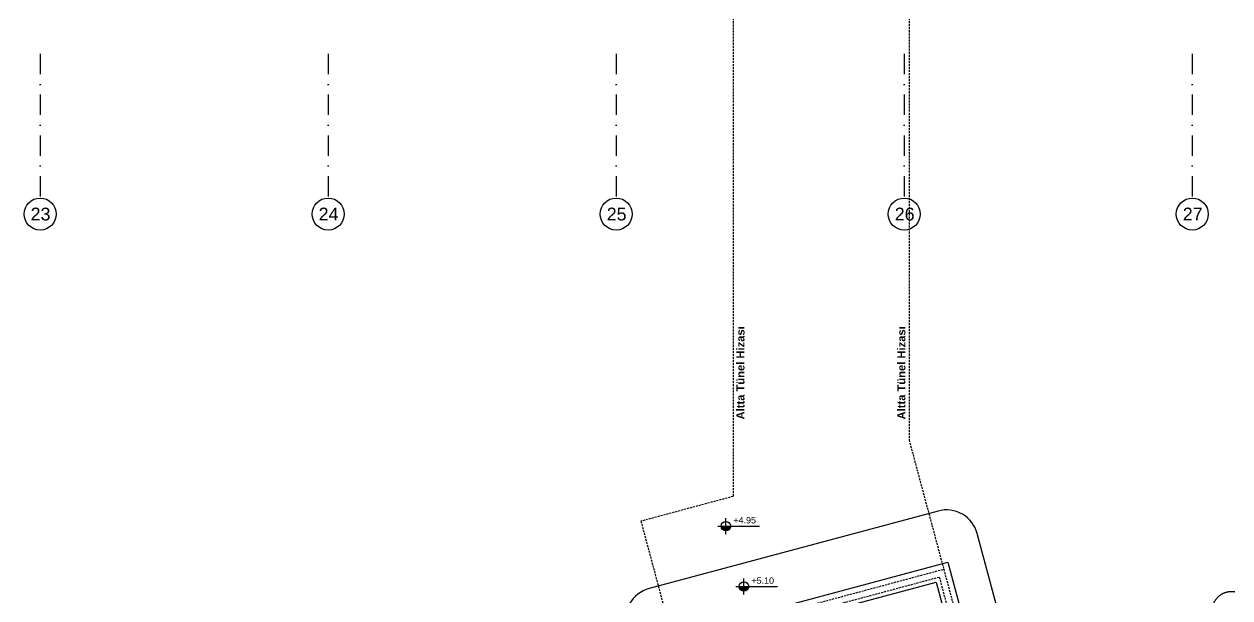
# Model space of a CAD drawing. Header units: centimetres. Extents: x 405564 to 502064, y 46284 to 60634.
# Drawn here: x 459350 to 463117, y 49784 to 51576 of the extents above; entities that cross this region are included whole.
import ezdxf
from ezdxf import colors
from ezdxf.entities.mleader import LeaderData, LeaderLine
from ezdxf.enums import TextEntityAlignment as Align
from ezdxf.math import Vec2, Vec3
from ezdxf.xclip import XClip

# ---------------------------------------------------------------- set-up
doc = ezdxf.new("R2010")
doc.units = ezdxf.units.CM
doc.header["$XCLIPFRAME"] = 0
doc.linetypes.add('DASHDOT', pattern=[25.4, 12.7, -6.35, 0, -6.35])
doc.linetypes.add('HIDDEN', pattern=[9.525, 6.35, -3.175])
doc.layers.get('0').update_dxf_attribs({"color": 8, "lineweight": 9})
doc.layers.add('0-KRCN-MİMARİ-220526', color=8, linetype='Continuous', lineweight=9)
doc.layers.add('OL_Ic', color=8, linetype='Continuous', lineweight=9)
for name, color, linetype in [('AS_DUV', 8, 'Continuous'), ('AS_GOR_YAKIN2', 8, 'Continuous'), ('AS_OLC_AKS', 8, 'Continuous'), ('AS_PYZ_BINA', 8, 'Continuous'), ('AS_PYZ_YOL_ARAC', 8, 'Continuous'), ('AS_SMB_KOT', 8, 'Continuous'), ('AS_TA_HIDDEN', 8, 'HIDDEN'), ('AS_YAZI', 8, 'Continuous')]:
    doc.layers.add(name, color=color, linetype=linetype)
doc.styles.add('_yazı-50', font='arial.ttf')
doc.styles.add('Kalin02', font='arialbd.ttf')
doc.styles.add('Normal_ITL', font='swissi.ttf')

# ---------------------------------------------------------------- blocks, each defined once
blk = doc.blocks.new('A$Cbf573e9b')
at = {"layer": 'AS_PYZ_BINA'}
blk.add_circle((561.9, 1550), 60, dxfattribs=at)
blk = doc.blocks.new('zeminkat_planı')
blk.add_blockref('A$Cbf573e9b', (0, 0))
blk = doc.blocks.new('kot01')
at = {"layer": 'AS_SMB_KOT'}
h = blk.add_hatch(color=8, dxfattribs=at)
edge = h.paths.add_edge_path()
edge.add_arc((0, 0), 0.3, 180, 360)
edge.add_line((0.3, 0), (-0.3, 0))
for p, q in [((-0.5, 0), (2.1, 0)), ((0, -0.5), (0, 0.5))]:
    blk.add_line(p, q, dxfattribs=at)
blk.add_circle((0, 0), 0.3, dxfattribs=at)
at = {"layer": 'AS_SMB_KOT', "style": '_yazı-50'}
for tag, p in [('INCE', (0.434, 0.1)), ('KABA', (0.434, -0.5))]:
    blk.add_attdef(tag, p, '', height=0.4, dxfattribs=at)
blk = doc.blocks.new('axis baloon')
blk.add_circle((0, 0), 50)
at = {"style": '_yazı-50'}
blk.add_attdef('AXE', text='', height=40, dxfattribs=at).set_placement((0, 0), align=Align.MIDDLE_CENTER)
blk = doc.blocks.new('Aks_P')
at = {"layer": 'AS_OLC_AKS', "linetype": 'DASHDOT', "ltscale": 5}
for points in [[(16320, -5300), (16320, -5750)], [(17220, -5300), (17220, -5750)], [(18120, -5300), (18120, -5750)], [(19020, -5300), (19020, -5750)], [(19920, -5300), (19920, -5750)]]:
    blk.add_lwpolyline(points, dxfattribs=at)
at = {"layer": 'AS_OLC_AKS'}
ref = blk.add_blockref('axis baloon', (16320, -5800), dxfattribs=at)
ref.add_attrib('AXE', '23', dxfattribs={"layer": '0', "height": 40, "style": '_yazı-50'}).set_placement((16321.3, -5800), align=Align.MIDDLE_CENTER)
ref = blk.add_blockref('axis baloon', (17220, -5800), dxfattribs=at)
ref.add_attrib('AXE', '24', dxfattribs={"layer": '0', "height": 40, "style": '_yazı-50'}).set_placement((17221.3, -5800), align=Align.MIDDLE_CENTER)
ref = blk.add_blockref('axis baloon', (18120, -5800), dxfattribs=at)
ref.add_attrib('AXE', '25', dxfattribs={"layer": '0', "height": 40, "style": '_yazı-50'}).set_placement((18121.3, -5800), align=Align.MIDDLE_CENTER)
ref = blk.add_blockref('axis baloon', (19020, -5800), dxfattribs=at)
ref.add_attrib('AXE', '26', dxfattribs={"layer": '0', "height": 40, "style": '_yazı-50'}).set_placement((19021.3, -5800), align=Align.MIDDLE_CENTER)
ref = blk.add_blockref('axis baloon', (19920, -5800), dxfattribs=at)
ref.add_attrib('AXE', '27', dxfattribs={"layer": '0', "height": 40, "style": '_yazı-50'}).set_placement((19921.3, -5800), align=Align.MIDDLE_CENTER)
blk = doc.blocks.new('A$Ca63a641c')
at = {"layer": 'AS_PYZ_BINA'}
ml = blk.add_multileader_mtext('Standard', dxfattribs=at)
ml.set_content('EST boyalı panel çit ve panel çit kapı (AS 51.101)', color=256, style='Normal_ITL')
ml.set_leader_properties()
ml.build(insert=Vec2(0, 0))
ml.multileader.update_dxf_attribs({"dogleg_length": 0.379, "arrow_head_size": 17, "scale": 75})
ctx = ml.context
ctx.base_point, ctx.scale, ctx.char_height, ctx.arrow_head_size, ctx.landing_gap_size, ctx.plane_origin = Vec3(140.5, 464.3), 75, 20, 17, 14.2, Vec3(92.5, 620.1)
notes = []
notes.append((ctx, [(0, (1, 1, 0), (112.1, 464.3), (1, 0), 28.4, [(0, [(68.5, 410)], 0, [])])]))
ctx.mtext.insert, ctx.mtext.width, ctx.mtext.flow_direction = Vec3(154.7, 477.5), 604.563, 5
ml = blk.add_multileader_mtext('Standard', dxfattribs=at)
ml.set_content('{\\fSwis721 BT|b0|i0|c162|p34;Dilatasyon}', color=256, style='Normal_ITL')
ml.set_leader_properties()
ml.build(insert=Vec2(0, 0))
ml.multileader.update_dxf_attribs({"dogleg_length": 0.379, "arrow_head_size": 17, "scale": 75})
ctx = ml.context
ctx.base_point, ctx.scale, ctx.char_height, ctx.arrow_head_size, ctx.landing_gap_size, ctx.plane_origin = Vec3(461.2, 304.8), 75, 20, 17, 14.2, Vec3(548.8, 339.1)
notes.append((ctx, [(0, (1, 1, 0), (432.8, 304.8), (1, 0), 28.4, [(0, [(411.5, 361.3)], 0, [])])]))
ctx.mtext.insert, ctx.mtext.width, ctx.mtext.flow_direction = Vec3(475.4, 317.8), 129.38, 5
for ctx, leaders in notes:
    for number, flags, end, landing, length, lines in leaders:
        leader = LeaderData()
        leader.index, (leader.has_last_leader_line, leader.has_dogleg_vector, leader.attachment_direction) = number, flags
        leader.last_leader_point, leader.dogleg_vector, leader.dogleg_length = Vec3(end), Vec3(landing), length
        for number, points, colour, breaks in lines:
            line = LeaderLine()
            line.index, line.vertices, line.color, line.breaks = number, Vec3.list(points), colors.encode_raw_color(colour), breaks
            leader.lines.append(line)
        ctx.leaders.append(leader)
blk = doc.blocks.new('A$C85dec720')
ref = blk.add_blockref('zeminkat_planı', (7059, 383))
XClip(ref).set_block_clipping_path([(-9126.4697968782, -1655.3396659539), (1140.0000000002, 6527.619333315)])
at = {"layer": 'OL_Ic'}
blk.add_blockref('A$Ca63a641c', (5315.08, 5344.25, 28.4), dxfattribs=at)
blk = doc.blocks.new('A$C6A10300A')
blk.add_blockref('Aks_P', (5015.68, -3851.45))
at = {"layer": 'AS_DUV'}
ref = blk.add_blockref('A$C85dec720', (28900.96, -17748.98), dxfattribs=dict(at, rotation=105.0255580063709))
XClip(ref).set_block_clipping_path([(6220.3367769278, 6783.7313721173), (4126.4071464743, -1017.0000000052), (7354.8298234051, -1883.5969356479), (9448.7594538586, 5917.1344364745)])
at = {"layer": 'AS_GOR_YAKIN2'}
for points in [[(23291.91, -10974.51), (24171.76, -10738.34), (24407.16, -11615.29), (23527.31, -11851.47)], [(23354.39, -11010.55), (24135.73, -10800.81), (24346.76, -11586.98), (23565.42, -11796.72)]]:
    blk.add_lwpolyline(points, close=True, dxfattribs=at)
at = {"layer": 'AS_PYZ_YOL_ARAC'}
blk.add_lwpolyline([(28010.08, -13500), (27263.98, -10620.66, 0.4142136), (26957.71, -10444.02), (24490.07, -11106.4, -0.4142136), (24367.56, -11035.74), (24263.86, -10649.42, 0.4142136), (24141.36, -10578.76), (23238.34, -10821.16, 0.4142136), (23167.69, -10943.66), (23271.39, -11329.99, -0.4142136), (23200.73, -11452.49), (22067.49, -11756.68, 0.4142119), (21890.85, -12062.95), (22108.8, -12874.91)], format="xyb", dxfattribs=at)
at = {"layer": 'AS_TA_HIDDEN'}
for points in [[(23500.68, -8811.45), (23500.68, -10533.3), (23212.85, -10610.56), (23313.96, -10987.23)], [(24050.68, -8801.45), (24050.68, -10356.68), (24159.05, -10760.39)]]:
    blk.add_lwpolyline(points, dxfattribs=at)
for points in [[(23313.96, -10987.23), (24159.05, -10760.39), (24387.19, -11610.3), (23542.1, -11837.14)], [(23338.46, -11001.36), (24144.92, -10784.89), (24362.69, -11596.17), (23556.23, -11812.64)]]:
    blk.add_lwpolyline(points, close=True, dxfattribs=at)
at = {"layer": 'AS_SMB_KOT'}
ref = blk.add_blockref('kot01', (23478.36, -10626.08), dxfattribs=dict(at, xscale=50, yscale=50, zscale=50))
ref.add_attrib('INCE', '+4.95', dxfattribs={"layer": '0', "color": 1, "height": 20, "style": '_yazı-50'}).set_placement((23501.81, -10623.58), align=Align.BOTTOM_LEFT)
ref = blk.add_blockref('kot01', (23534.6, -10814.56), dxfattribs=dict(at, xscale=50, yscale=50, zscale=50))
ref.add_attrib('INCE', '+5.10', dxfattribs={"layer": '0', "color": 1, "height": 20, "style": '_yazı-50'}).set_placement((23558.06, -10812.06), align=Align.BOTTOM_LEFT)
at = {"layer": 'AS_YAZI', "style": 'Kalin02'}
for p in [(23536.49, -10292.84), (24039.32, -10292.84)]:
    blk.add_text('Altta Tünel Hizası', height=25, rotation=90, dxfattribs=at).set_placement(p)

msp = doc.modelspace()

# ---------------------------------------------------------------- block references
at = {"layer": '0-KRCN-MİMARİ-220526'}
msp.add_blockref('A$C6A10300A', (438064.1, 60634), dxfattribs=at)

doc.saveas('drawing.dxf')
